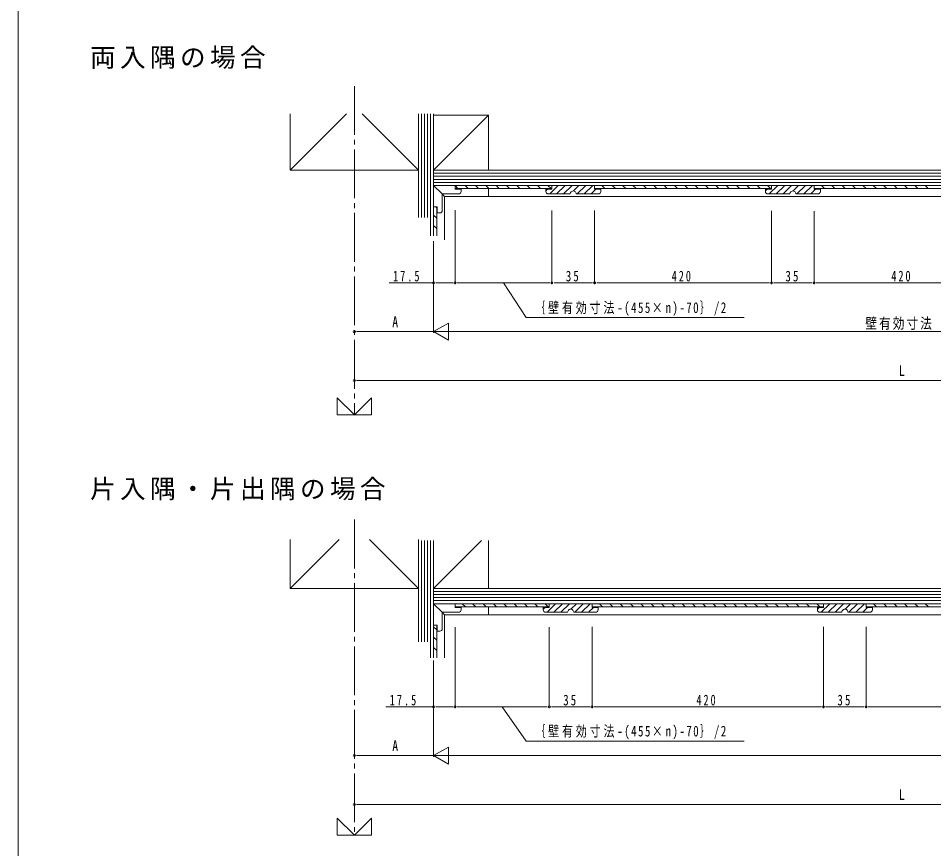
# Model space of a CAD drawing. Units: millimetres, scale not verified. Extents: x -735 to 735, y -1106 to 1103.
# Drawn here: x -735 to 15, y -674 to 6 of the extents above; entities that cross this region are included whole.
import ezdxf
from ezdxf.enums import TextEntityAlignment as Align

# ---------------------------------------------------------------- set-up
doc = ezdxf.new("R2010")
doc.units = ezdxf.units.MM
doc.header["$LTSCALE"] = 4
doc.linetypes.add('USER1', pattern=[13, 10, -1, 1, -1])
for name, color, linetype, lineweight in [('0-1_YKK_ZWAK', 7, 'Continuous', 18), ('0-3_YKK_11', 7, 'Continuous', 9), ('0-4_YKK_12', 2, 'Continuous', 18), ('0-5_YSS_K', 3, 'Continuous', 18), ('0-6_YKK_13', 4, 'Continuous', 18), ('0-7_YKK_D', 6, 'Continuous', 18)]:
    doc.layers.add(name, color=color, linetype=linetype, lineweight=lineweight)
doc.layers.add('0-2_USER1', color=7, linetype='Continuous')
doc.styles.add('ＭＳ ゴシック', font='')
doc.styles.get('ＭＳ ゴシック').set_extended_font_data('MS Gothic')

msp = doc.modelspace()

# ---------------------------------------------------------------- linework, layer by layer
at = {"layer": '0-1_YKK_ZWAK'}
msp.add_line((-735, -1106), (-735, 1036), dxfattribs=at)
at = {"layer": '0-3_YKK_11'}
for p, q in [((-302.635, -134.009), (-302.635, -136.009)), ((-297.635, -134.009), (-302.635, -134.009)), ((-302.635, -135.517), (-301.127, -134.009)), ((-299.47, -138.009), (-292.47, -131.009)), ((-297.635, -131.009), (-297.635, -134.009)), ((-262.635, -131.009), (-297.635, -131.009)), ((-293.813, -138.009), (-286.813, -131.009)), ((-288.156, -138.009), (-281.156, -131.009)), ((-280.007, -135.516), (-275.5, -131.009)), ((-276.843, -138.009), (-269.843, -131.009)), ((-271.186, -138.009), (-264.186, -131.009)), ((-265.529, -138.009), (-261.529, -134.009)), ((-262.635, -134.009), (-262.635, -131.009)), ((-257.635, -134.009), (-262.635, -134.009)), ((-257.635, -136.009), (-257.635, -134.009)), ((-122.635, -134.009), (-122.635, -136.009)), ((-117.635, -134.009), (-122.635, -134.009)), ((-122.635, -135.517), (-121.127, -134.009)), ((-119.47, -138.009), (-112.47, -131.009)), ((-117.635, -131.009), (-117.635, -134.009)), ((-82.635, -131.009), (-117.635, -131.009)), ((-113.813, -138.009), (-106.813, -131.009)), ((-108.156, -138.009), (-101.156, -131.009)), ((-100.007, -135.516), (-95.5, -131.009)), ((-96.843, -138.009), (-89.843, -131.009)), ((-91.186, -138.009), (-84.186, -131.009)), ((-85.529, -138.009), (-81.529, -134.009)), ((-82.635, -134.009), (-82.635, -131.009)), ((-77.635, -134.009), (-82.635, -134.009)), ((-77.635, -136.009), (-77.635, -134.009)), ((-300.635, -138.009), (-282.635, -138.009)), ((-277.635, -138.009), (-259.635, -138.009)), ((-120.635, -138.009), (-102.635, -138.009)), ((-97.635, -138.009), (-79.635, -138.009)), ((-304.761, -476.757), (-304.761, -478.757)), ((-299.761, -476.757), (-304.761, -476.757)), ((-304.761, -478.265), (-303.253, -476.757)), ((-301.596, -480.757), (-294.596, -473.757)), ((-299.761, -473.757), (-299.761, -476.757)), ((-264.761, -473.757), (-299.761, -473.757)), ((-295.939, -480.757), (-288.939, -473.757)), ((-290.282, -480.757), (-283.282, -473.757)), ((-282.133, -478.265), (-277.625, -473.757)), ((-278.968, -480.757), (-271.968, -473.757)), ((-273.312, -480.757), (-266.312, -473.757)), ((-267.655, -480.757), (-263.655, -476.757)), ((-264.761, -476.757), (-264.761, -473.757)), ((-259.761, -476.757), (-264.761, -476.757)), ((-259.761, -478.757), (-259.761, -476.757)), ((-80.011, -476.757), (-80.011, -478.757)), ((-75.011, -476.757), (-80.011, -476.757)), ((-80.011, -478.265), (-78.503, -476.757)), ((-76.846, -480.757), (-69.846, -473.757)), ((-75.011, -473.757), (-75.011, -476.757)), ((-40.011, -473.757), (-75.011, -473.757)), ((-71.189, -480.757), (-64.189, -473.757)), ((-65.532, -480.757), (-58.532, -473.757)), ((-57.383, -478.265), (-52.875, -473.757)), ((-54.218, -480.757), (-47.218, -473.757)), ((-48.562, -480.757), (-41.562, -473.757)), ((-42.905, -480.757), (-38.905, -476.757)), ((-40.011, -476.757), (-40.011, -473.757)), ((-35.011, -476.757), (-40.011, -476.757)), ((-35.011, -478.757), (-35.011, -476.757)), ((-302.761, -480.757), (-284.761, -480.757)), ((-279.761, -480.757), (-261.761, -480.757)), ((-78.011, -480.757), (-60.011, -480.757)), ((-55.011, -480.757), (-37.011, -480.757))]:
    msp.add_line(p, q, dxfattribs=at)
for centre, radius, start, end in [((-300.635, -136.009), 2, 180.00001, 269.99999), ((-280.135, -138.009), 2.5, 359.99999, 180.00001), ((-259.635, -136.009), 2, 270.00001, 359.99999), ((-120.635, -136.009), 2, 180.00001, 269.99999), ((-100.135, -138.009), 2.5, 359.99999, 180.00001), ((-79.635, -136.009), 2, 270.00001, 359.99999), ((-302.761, -478.757), 2, 180.00001, 269.99999), ((-282.261, -480.757), 2.5, 359.99999, 180.00001), ((-261.761, -478.757), 2, 270.00001, 359.99999), ((-78.011, -478.757), 2, 180.00001, 269.99999), ((-57.511, -480.757), 2.5, 359.99999, 180.00001), ((-37.011, -478.757), 2, 270.00001, 359.99999)]:
    msp.add_arc(centre, radius, start, end, dxfattribs=at)
at = {"layer": '0-4_YKK_12'}
for p, q in [((-349.57, -140.009), (-349.57, -133.509)), ((-387.57, -138.009), (-385.57, -140.009)), ((-385.57, -175.467), (-385.57, -140.009)), ((365.431, -140.009), (-385.57, -140.009)), ((-349.57, -476.257), (-349.57, -482.757)), ((-387.57, -480.757), (-385.57, -482.757)), ((-385.57, -518.215), (-385.57, -482.757))]:
    msp.add_line(p, q, dxfattribs=at)
msp.add_lwpolyline([(507.068, -480.12), (508.161, -482.757), (-385.57, -482.757)], dxfattribs=at)
at = {"layer": '0-5_YSS_K', "linetype": 'USER1'}
for p, q in [((-459.57, -49.54), (-459.57, -318.94)), ((-459.57, -404.788), (-459.57, -663.379))]:
    msp.add_line(p, q, dxfattribs=at)
at = {"layer": '0-5_YSS_K'}
for p, q in [((-512.07, -118.509), (-465.932, -72.371)), ((-453.208, -72.371), (-407.07, -118.509)), ((-407.07, -118.509), (-407.07, -72.371)), ((-407.07, -157.166), (-407.07, -72.371)), ((-404.57, -72.371), (-404.57, -157.166)), ((-402.07, -72.371), (-402.07, -157.166)), ((-399.57, -72.371), (-399.57, -157.166)), ((-397.07, -72.371), (-397.07, -172.313)), ((-394.57, -72.371), (-394.57, -172.313)), ((-394.57, -118.509), (-349.57, -73.509)), ((374.431, -118.509), (-394.57, -118.509)), ((-394.57, -121.009), (374.431, -121.009)), ((-394.57, -123.509), (374.431, -123.509)), ((-394.57, -126.009), (374.431, -126.009)), ((-394.57, -128.509), (374.431, -128.509)), ((-394.57, -131.009), (374.431, -131.009)), ((-473.57, -304.94), (-459.57, -318.94)), ((-473.57, -318.94), (-473.57, -304.94)), ((-459.57, -318.94), (-445.57, -304.94)), ((-512.07, -461.257), (-472.008, -421.195)), ((-447.132, -421.195), (-407.07, -461.257)), ((-407.07, -461.257), (-407.07, -421.195)), ((-407.07, -505.108), (-407.07, -421.915)), ((-404.57, -421.915), (-404.57, -505.108)), ((-402.07, -421.915), (-402.07, -505.108)), ((-399.57, -421.915), (-399.57, -505.108)), ((-397.07, -421.915), (-397.07, -518.215)), ((-394.57, -421.915), (-394.57, -518.215)), ((-394.57, -461.257), (-355.267, -421.954)), ((-349.57, -461.257), (-349.57, -421.954)), ((491.931, -461.257), (-394.57, -461.257)), ((-394.57, -463.757), (491.931, -463.757)), ((-394.57, -466.257), (491.931, -466.257)), ((-394.57, -468.757), (491.931, -468.757)), ((-394.57, -471.257), (491.931, -471.257)), ((-394.57, -473.757), (491.931, -473.757)), ((-473.57, -649.379), (-459.57, -663.379)), ((-473.57, -663.379), (-473.57, -649.379)), ((-459.57, -663.379), (-445.57, -649.379))]:
    msp.add_line(p, q, dxfattribs=at)
for points in [[(-512.07, -72.371), (-512.07, -118.509), (-407.07, -118.509)], [(-473.57, -318.94), (-445.57, -318.94), (-445.57, -304.94)], [(-512.07, -421.195), (-512.07, -461.257), (-407.07, -461.257)], [(-394.57, -421.954), (-394.57, -461.257), (-349.57, -461.257)], [(-473.57, -663.379), (-445.57, -663.379), (-445.57, -649.379)]]:
    msp.add_lwpolyline(points, dxfattribs=at)
msp.add_lwpolyline([(-349.57, -118.509), (-349.57, -73.509), (-394.57, -73.509), (-394.57, -118.509)], close=True, dxfattribs=at)
at = {"layer": '0-6_YKK_13'}
for p, q in [((-394.57, -131.009), (-387.57, -138.009)), ((-377.07, -134.009), (-377.07, -131.009)), ((-377.07, -131.191), (-374.753, -133.509)), ((-377.07, -133.509), (-297.635, -133.509)), ((-372.07, -134.009), (-377.07, -134.009)), ((-372.07, -136.009), (-372.07, -134.009)), ((-368.767, -131.009), (-366.267, -133.509)), ((-360.282, -131.009), (-357.782, -133.509)), ((-351.797, -131.009), (-349.297, -133.509)), ((-343.312, -131.009), (-340.812, -133.509)), ((-334.826, -131.009), (-332.326, -133.509)), ((-326.341, -131.009), (-323.841, -133.509)), ((-317.856, -131.009), (-315.356, -133.509)), ((-309.37, -131.009), (-306.87, -133.509)), ((-300.885, -131.009), (-298.385, -133.509)), ((-256.65, -131.009), (-254.15, -133.509)), ((-248.164, -131.009), (-245.664, -133.509)), ((-239.679, -131.009), (-237.179, -133.509)), ((-231.194, -131.009), (-228.694, -133.509)), ((-222.709, -131.009), (-220.209, -133.509)), ((-214.223, -131.009), (-211.723, -133.509)), ((-205.738, -131.009), (-203.238, -133.509)), ((-197.253, -131.009), (-194.753, -133.509)), ((-188.767, -131.009), (-186.267, -133.509)), ((-180.282, -131.009), (-177.782, -133.509)), ((-171.797, -131.009), (-169.297, -133.509)), ((-163.312, -131.009), (-160.812, -133.509)), ((-154.826, -131.009), (-152.326, -133.509)), ((-146.341, -131.009), (-143.841, -133.509)), ((-137.856, -131.009), (-135.356, -133.509)), ((-129.37, -131.009), (-126.87, -133.509)), ((-120.885, -131.009), (-118.385, -133.509)), ((-76.65, -131.009), (-74.15, -133.509)), ((-68.164, -131.009), (-65.664, -133.509)), ((-59.679, -131.009), (-57.179, -133.509)), ((-51.194, -131.009), (-48.694, -133.509)), ((-42.709, -131.009), (-40.209, -133.509)), ((-34.223, -131.009), (-31.723, -133.509)), ((-25.738, -131.009), (-23.238, -133.509)), ((-17.253, -131.009), (-14.753, -133.509)), ((-8.767, -131.009), (-6.267, -133.509)), ((-0.282, -131.009), (2.218, -133.509)), ((8.203, -131.009), (10.703, -133.509)), ((-392.919, -148.509), (-392.07, -149.357)), ((-392.07, -172.313), (-392.07, -148.509)), ((-394.57, -155.343), (-392.07, -157.843)), ((-391.57, -153.509), (-389.57, -153.509)), ((-394.57, -163.828), (-392.07, -166.328)), ((-394.57, -473.757), (-387.57, -480.757)), ((-377.07, -476.757), (-377.07, -473.757)), ((-372.07, -476.757), (-377.07, -476.757)), ((-372.07, -478.757), (-372.07, -476.757)), ((-371.085, -473.757), (-368.585, -476.257)), ((-362.6, -473.757), (-360.1, -476.257)), ((-354.115, -473.757), (-351.615, -476.257)), ((-345.63, -473.757), (-343.13, -476.257)), ((-337.144, -473.757), (-334.644, -476.257)), ((-328.659, -473.757), (-326.159, -476.257)), ((-320.174, -473.757), (-317.674, -476.257)), ((-311.688, -473.757), (-309.188, -476.257)), ((-303.203, -473.757), (-300.703, -476.257)), ((-258.775, -473.757), (-256.275, -476.257)), ((-250.29, -473.757), (-247.79, -476.257)), ((-241.805, -473.757), (-239.305, -476.257)), ((-233.32, -473.757), (-230.82, -476.257)), ((-224.834, -473.757), (-222.334, -476.257)), ((-216.349, -473.757), (-213.849, -476.257)), ((-207.864, -473.757), (-205.364, -476.257)), ((-199.378, -473.757), (-196.878, -476.257)), ((-190.893, -473.757), (-188.393, -476.257)), ((-182.408, -473.757), (-179.908, -476.257)), ((-173.923, -473.757), (-171.423, -476.257)), ((-165.437, -473.757), (-162.937, -476.257)), ((-156.952, -473.757), (-154.452, -476.257)), ((-148.467, -473.757), (-145.967, -476.257)), ((-139.981, -473.757), (-137.481, -476.257)), ((-131.496, -473.757), (-128.996, -476.257)), ((-123.011, -473.757), (-120.511, -476.257)), ((-114.526, -473.757), (-112.026, -476.257)), ((-106.04, -473.757), (-103.54, -476.257)), ((-97.555, -473.757), (-95.055, -476.257)), ((-89.07, -473.757), (-86.57, -476.257)), ((-80.584, -473.757), (-78.084, -476.257)), ((-34.025, -473.757), (-31.525, -476.257)), ((-25.54, -473.757), (-23.04, -476.257)), ((-17.055, -473.757), (-14.555, -476.257)), ((-8.57, -473.757), (-6.07, -476.257)), ((-0.084, -473.757), (2.416, -476.257)), ((8.401, -473.757), (10.901, -476.257)), ((-394.57, -492.759), (-392.07, -495.259)), ((-392.07, -518.215), (-392.07, -491.257)), ((-394.57, -501.244), (-392.07, -503.744)), ((-391.57, -496.257), (-389.57, -496.257)), ((-394.57, -509.73), (-392.07, -512.23))]:
    msp.add_line(p, q, dxfattribs=at)
for points in [[(-377.07, -131.009), (-394.57, -131.009), (-394.57, -148.509)], [(-297.635, -133.509), (-297.635, -131.009), (-377.07, -131.009)], [(-374.07, -138.009), (-387.57, -138.009), (-387.57, -151.509)], [(-391.57, -153.509), (-391.57, -148.509), (-394.57, -148.509)], [(-377.07, -473.757), (-394.57, -473.757), (-394.57, -491.257)], [(-374.07, -480.757), (-387.57, -480.757), (-387.57, -494.257)], [(-391.57, -496.257), (-391.57, -491.257), (-394.57, -491.257)]]:
    msp.add_lwpolyline(points, dxfattribs=at)
for points in [[(-117.635, -133.509), (-117.635, -131.009), (-262.635, -131.009), (-262.635, -133.509)], [(62.365, -133.509), (62.365, -131.009), (-82.635, -131.009), (-82.635, -133.509)], [(-299.761, -476.257), (-299.761, -473.757), (-377.071, -473.757), (-377.071, -476.257)], [(-75.011, -476.257), (-75.011, -473.757), (-264.761, -473.757), (-264.761, -476.257)], [(149.739, -476.257), (149.739, -473.757), (-40.011, -473.757), (-40.011, -476.257)]]:
    msp.add_lwpolyline(points, close=True, dxfattribs=at)
for centre in [(-374.07, -136.009), (-389.57, -151.509), (-374.07, -478.757), (-389.57, -494.257)]:
    msp.add_arc(centre, 2, 270, 0, dxfattribs=at)
at = {"layer": '0-7_YKK_D'}
for p, q in [((-377.07, -151.313), (-377.07, -211.782)), ((-297.635, -151.494), (-297.635, -211.782)), ((-262.635, -151.574), (-262.635, -211.782)), ((-117.635, -151.904), (-117.635, -211.782)), ((-82.635, -151.984), (-82.635, -211.782)), ((-394.57, -176.667), (-394.57, -251.782)), ((-394.57, -176.667), (-394.57, -251.782)), ((-394.57, -176.667), (-394.57, -211.782)), ((-394.57, -210.782), (-431.146, -210.782)), ((-392.87, -210.782), (-391.17, -210.782)), ((-380.47, -210.782), (-391.17, -210.782)), ((-378.77, -210.782), (-380.47, -210.782)), ((-375.37, -210.782), (-373.67, -210.782)), ((-373.67, -210.782), (-301.035, -210.782)), ((-299.335, -210.782), (-301.035, -210.782)), ((-295.935, -210.782), (-294.235, -210.782)), ((-266.035, -210.782), (-294.235, -210.782)), ((-264.335, -210.782), (-266.035, -210.782)), ((-260.935, -210.782), (-259.235, -210.782)), ((-121.035, -210.782), (-259.235, -210.782)), ((-119.335, -210.782), (-121.035, -210.782)), ((-115.935, -210.782), (-114.235, -210.782)), ((-86.035, -210.782), (-114.235, -210.782)), ((-84.335, -210.782), (-86.035, -210.782)), ((-80.935, -210.782), (-79.235, -210.782)), ((58.965, -210.782), (-79.235, -210.782)), ((-394.57, -250.782), (-382.446, -243.782)), ((-382.446, -257.782), (-382.446, -243.782)), ((-457.87, -250.782), (-456.17, -250.782)), ((-394.57, -250.782), (-456.17, -250.782)), ((-394.57, -250.782), (-382.446, -257.782)), ((-394.57, -250.782), (-370.321, -250.782)), ((360.431, -250.782), (-380.57, -250.782)), ((-457.87, -290.782), (-456.17, -290.782)), ((436.031, -290.782), (-456.17, -290.782)), ((-377.07, -492.865), (-377.07, -559.215)), ((-299.761, -492.839), (-299.761, -559.215)), ((-264.761, -492.827), (-264.761, -559.215)), ((-75.011, -492.761), (-75.011, -559.215)), ((-40.011, -492.749), (-40.011, -559.215)), ((-394.57, -520.345), (-394.57, -599.215)), ((-394.57, -520.345), (-394.57, -559.215)), ((-394.57, -520.345), (-394.57, -599.215)), ((-394.57, -558.215), (-433.838, -558.215)), ((-392.87, -558.215), (-391.17, -558.215)), ((-380.47, -558.215), (-391.17, -558.215)), ((-378.77, -558.215), (-380.47, -558.215)), ((-375.37, -558.215), (-373.67, -558.215)), ((-303.161, -558.215), (-373.67, -558.215)), ((-301.461, -558.215), (-303.161, -558.215)), ((-298.061, -558.215), (-296.361, -558.215)), ((-268.161, -558.215), (-296.361, -558.215)), ((-266.461, -558.215), (-268.161, -558.215)), ((-263.061, -558.215), (-261.361, -558.215)), ((-78.411, -558.215), (-261.361, -558.215)), ((-76.711, -558.215), (-78.411, -558.215)), ((-73.311, -558.215), (-71.611, -558.215)), ((-43.411, -558.215), (-71.611, -558.215)), ((-41.711, -558.215), (-43.411, -558.215)), ((-38.311, -558.215), (-36.611, -558.215)), ((146.339, -558.215), (-36.611, -558.215)), ((-394.57, -598.215), (-382.446, -591.215)), ((-382.446, -605.215), (-382.446, -591.215)), ((-457.87, -598.215), (-456.17, -598.215)), ((-394.57, -598.215), (-456.17, -598.215)), ((-394.57, -598.215), (-382.446, -605.215)), ((-394.57, -598.215), (-370.321, -598.215)), ((-380.57, -598.215), (490.431, -598.215)), ((-457.87, -638.215), (-456.17, -638.215)), ((436.031, -638.215), (-456.17, -638.215))]:
    msp.add_line(p, q, dxfattribs=at)
for points in [[(-337.353, -210.782), (-318.717, -239.301), (-140.077, -239.301)], [(-338.415, -558.215), (-318.669, -586.302), (-140.029, -586.302)]]:
    msp.add_lwpolyline(points, dxfattribs=at)
for centre, start, end in [((-394.57, -210.782), 0, 180), ((-377.07, -210.782), 0, 180), ((-377.07, -210.782), 0, 180), ((-297.635, -210.782), 0, 180), ((-297.635, -210.782), 0, 180), ((-262.635, -210.782), 0, 180), ((-262.635, -210.782), 0, 180), ((-117.635, -210.782), 0, 180), ((-117.635, -210.782), 0, 180), ((-82.635, -210.782), 0, 180), ((-82.635, -210.782), 0, 180), ((-394.57, -210.782), 180, 0), ((-377.07, -210.782), 180, 0), ((-377.07, -210.782), 180, 0), ((-297.635, -210.782), 180, 0), ((-297.635, -210.782), 180, 0), ((-262.635, -210.782), 180, 0), ((-262.635, -210.782), 180, 0), ((-117.635, -210.782), 180, 0), ((-117.635, -210.782), 180, 0), ((-82.635, -210.782), 180, 0), ((-82.635, -210.782), 180, 0), ((-459.57, -250.782), 0, 180), ((-459.57, -250.782), 180, 0), ((-459.57, -290.782), 0, 180), ((-459.57, -290.782), 180, 0), ((-394.57, -558.215), 0, 180), ((-394.57, -558.215), 180, 0), ((-377.07, -558.215), 0, 180), ((-377.07, -558.215), 0, 180), ((-377.07, -558.215), 180, 0), ((-377.07, -558.215), 180, 0), ((-299.761, -558.215), 0, 180), ((-299.761, -558.215), 0, 180), ((-299.761, -558.215), 180, 0), ((-299.761, -558.215), 180, 0), ((-264.761, -558.215), 0, 180), ((-264.761, -558.215), 0, 180), ((-264.761, -558.215), 180, 0), ((-264.761, -558.215), 180, 0), ((-75.011, -558.215), 0, 180), ((-75.011, -558.215), 0, 180), ((-75.011, -558.215), 180, 0), ((-75.011, -558.215), 180, 0), ((-40.011, -558.215), 0, 180), ((-40.011, -558.215), 0, 180), ((-40.011, -558.215), 180, 0), ((-40.011, -558.215), 180, 0), ((-459.57, -598.215), 0, 180), ((-459.57, -598.215), 180, 0), ((-459.57, -638.215), 0, 180), ((-459.57, -638.215), 180, 0)]:
    msp.add_arc(centre, 0.85, start, end, dxfattribs=at)

# ---------------------------------------------------------------- texts
at = {"layer": '0-2_USER1', "char_height": 15.4, "attachment_point": 7, "style": 'ＭＳ ゴシック'}
for s, insert in [('\\T1.17;両入隅の場合', (-676.2, -35.511)), ('\\T1.17;片入隅・片出隅の場合', (-676.2, -389.026))]:
    msp.add_mtext(s, dxfattribs=dict(at, insert=insert))
at = {"layer": '0-7_YKK_D', "color": 7, "style": 'ＭＳ ゴシック', "width": 0.8}
for s, p in [('A', (-428.489, -249.782)), ('L', (-13.237, -289.782)), ('A', (-428.489, -597.215)), ('L', (-13.237, -637.215))]:
    msp.add_text(s, height=8.798, dxfattribs=at).set_placement(p, align=Align.BOTTOM_LEFT)
at = {"layer": '0-7_YKK_D', "color": 7, "char_height": 8.798, "attachment_point": 7, "style": 'ＭＳ ゴシック'}
for s, insert in [('\\T1.39;\\W0.7;17.5', (-427.825, -209.782)), ('\\T1.37;\\W0.75;35', (-286.275, -209.782)), ('\\T1.38;\\W0.7;420', (-199.443, -209.782)), ('\\T1.37;\\W0.75;35', (-106.275, -209.782)), ('\\T1.38;\\W0.7;420', (-19.443, -209.782)), ('\\T1.26;\\W0.75;｛壁有効寸法-(455×n)-70｝/2', (-312.142, -237.874)), ('\\T1.17;\\W0.8;壁有効寸法', (-40.77, -249.417)), ('\\T1.39;\\W0.7;17.5', (-430.517, -557.215)), ('\\T1.37;\\W0.75;35', (-288.401, -557.215)), ('\\T1.38;\\W0.7;420', (-179.193, -557.215)), ('\\T1.37;\\W0.75;35', (-63.651, -557.215)), ('\\T1.26;\\W0.75;｛壁有効寸法-(455×n)-70｝/2', (-312.094, -584.876))]:
    msp.add_mtext(s, dxfattribs=dict(at, insert=insert))

doc.saveas('drawing.dxf')
